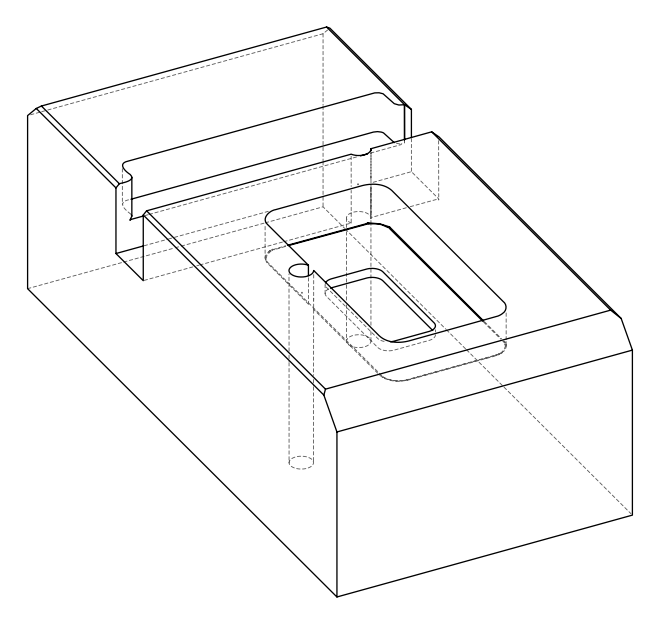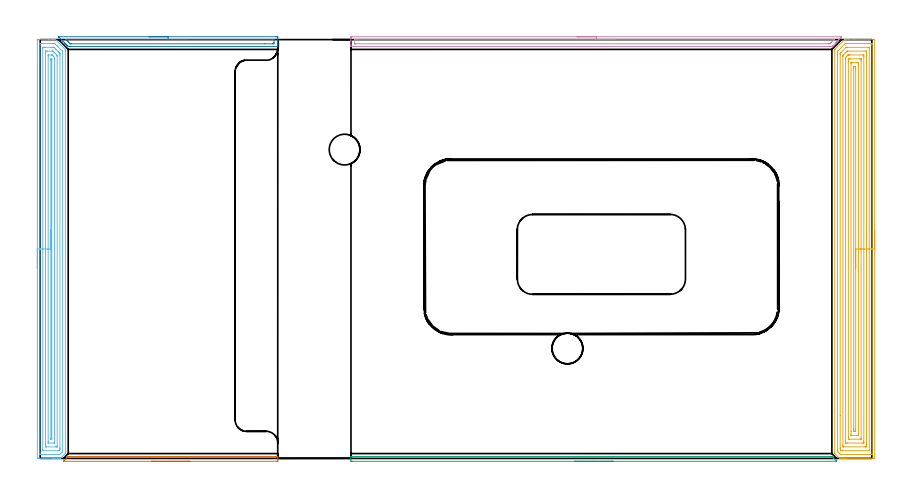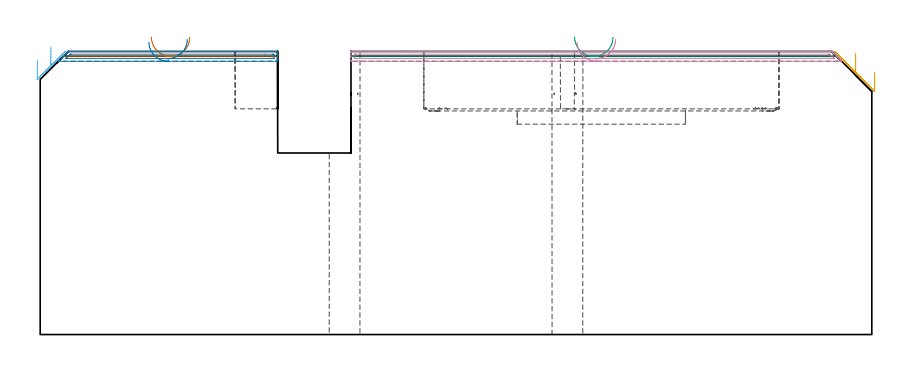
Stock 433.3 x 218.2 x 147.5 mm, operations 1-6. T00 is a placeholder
(PLAN: 18 operations, 11 tool changes, 149.4 min)
(1 AREA_MILL | FG_CHAMFER_SURFACE | UGT0205_001 | 1.04 min | 360 mm3)
(2 AREA_MILL_1 | FG_CHAMFER_SURFACE_1 | UGT0205_001 | 1.98 min | 1576 mm3)
(3 AREA_MILL_2 | FG_CHAMFER_SURFACE_2 | UGT0205_001 | 2.17 min | 798 mm3)
(4 AREA_MILL_3 | FG_CHAMFER_SURFACE_3 | UGT0205_001 | 4.24 min | 3603 mm3)
(5 AREA_MILL_4 | FG_CHAMFER_SURFACE_4 | UGT0205_001 | 14.18 min | 46944 mm3)
(6 AREA_MILL_5 | FG_CHAMFER_SURFACE_5 | UGT0205_001 | 10.61 min | 23128 mm3)
(7 MILL_OPEN_POCKET | POCKET_OPEN | NXT0201_013 | Follow Part, ap 2.5, ae 75% | 104.15 min | 885522 mm3)
(8 MILL_RECTANGULAR_POCKET | POCKET_RECTANGULAR_STRAIGHT | UGT0201_134 | Follow Part, ap 3.975, ae 75% | 2.17 min | 28916 mm3)
(9 MILL_RECTANGULAR_POCKET_1 | POCKET_RECTANGULAR_STRAIGHT_1 | NXT0201_007 | Follow Part, ap 6.25, ae 75% | 2.11 min | 13683 mm3)
(10 MILL_RECTANGULAR_SLOT | SLOT_RECTANGULAR | UGT0201_004 | Follow Part, ap 8, ae 75% | 4.68 min | 191450 mm3)
(11 SPOT_DRILL | STEP1HOLE | NXT0321_9005460120000 | 0.03 min | 0 mm3)
(12 SPOT_DRILL_1 | STEP1HOLE_1 | NXT0321_9005460120000 | 0.03 min | 0 mm3)
(13 DRILL_BLIND_HOLE_INTO_CENTER | STEP1HOLE | UGT0301_217 | 0.07 min | 0 mm3)
(14 DRILL_TO_ENLARGE_BLIND_HOLE | STEP1HOLE | NXT0301_111 | 0.11 min | 80 mm3)
(15 GUN_DRILL_THROUGH_HOLE | STEP1HOLE | UGT0307_013 | 0.82 min | 19711 mm3)
(16 DRILL_BLIND_HOLE_INTO_CENTER_1 | STEP1HOLE_1 | UGT0301_217 | 0.07 min | 0 mm3)
(17 DRILL_TO_ENLARGE_BLIND_HOLE_1 | STEP1HOLE_1 | NXT0301_111 | 0.11 min | 17 mm3)
(18 GUN_DRILL_THROUGH_HOLE_1 | STEP1HOLE_1 | UGT0307_013 | 0.82 min | 23595 mm3)
(TOOL UGT0205_001 | Chamfer Mill 20 x 3 x 45 deg. | D20 FL50 Z2)
(TOOL NXT0201_013 | ENDMILL 10mm | D10 FL30 Z4)
(TOOL UGT0201_134 | Carbide End Mill 15.9 | D15.9 FL30 Z4)
(TOOL NXT0201_007 | ENDMILL 25mm [R216.25-25050GCK54P 1620] | D25 R3 FL54 Z5)
(TOOL UGT0201_004 | End Mill 32 mm | D32 FL53 Z6)
(TOOL NXT0321_9005460120000 | NC Spot Drill, 142deg, 12mm, Carbide, Uncoated | D12 PA142 FL30 Z2)
(TOOL UGT0301_217 | Twist Drill 10.4 mm | D10.4 PA118 FL82 Z2)
(TOOL NXT0301_111 | Carbide Drill 16.1mm [860.1-1610-050A1-PM 4234] | D16.1 PA147 FL73 Z2)
(TOOL UGT0307_013 | Gun Drill 16 mm | D16 PA130 FL24 Z1)
(OP 1 AREA_MILL)
G17 G21 G94 G90
T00 M6
G54
G17 G0 G90 X77.95 Y-1.5 S1061 M3
G43 Z157.5 H0
Z155.
G94 G1 X77.912 Z154.128 F250.
X77.798 Z153.264
X77.609 Z152.412
X77.347 Z151.58
X77.013 Z150.774
X76.61 Z150.
X76.142 Z149.264
X75.61 Z148.572
X75.021 Z147.929
X74.378 Z147.34
X73.686 Z146.808
X72.95 Z146.34
X72.176 Z145.937
X71.37 Z145.603
X70.538 Z145.341
X69.686 Z145.152
X68.822 Z145.038
X67.95 Z145.
X12.244
X12.119 Y-1.493 Z145.006
X12.244 Y-1.359 Z145.141
X12.689 Y-0.91 Z145.589
X14.283 Y0.683 Z147.182
X14.472 Y0.873 Z147.369
X14.598 Y0.995 Z147.491
X15.363 Y1. Z147.5
X123.656
X123.79 Y0.998 Z147.489
X123.798 Y0.881 Z147.374
X123.8 Y0.759 Z147.258
Y0.061 Z146.56
Y-0.561 Z145.938
Y-1.126 Z145.37
Y-1.408 Z145.089
X123.797 Y-1.491 Z145.005
X123.656 Y-1.497 Z145.003
X123.466 Y-1.5 Z145.
X67.95
X67.078 Z145.038
X66.214 Z145.152
X65.362 Z145.341
X64.53 Z145.603
X63.724 Z145.937
X62.95 Z146.34
X62.214 Z146.808
X61.522 Z147.34
X60.879 Z147.929
X60.29 Z148.572
X59.758 Z149.264
X59.29 Z150.
X58.887 Z150.774
X58.553 Z151.58
X58.291 Z152.412
X58.102 Z153.264
X57.988 Z154.128
X57.95 Z155.
G0 Z157.5
M5
M2
(OP 2 AREA_MILL_1)
G17 G21 G94 G90
T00 M6
G54
G17 G0 G90 X56.65 Y219.7 S1061 M3
G43 Z157.5 H0
Z152.4
G94 G1 X56.688 Z151.528 F250.
X56.802 Z150.663
X56.991 Z149.812
X57.253 Z148.98
X57.587 Z148.174
X57.99 Z147.4
X58.458 Z146.664
X58.99 Z145.972
X59.579 Z145.329
X60.222 Z144.739
X60.914 Z144.208
X61.65 Z143.74
X62.424 Z143.337
X63.23 Z143.003
X64.062 Z142.741
X64.913 Z142.552
X65.778 Z142.438
X66.65 Z142.4
X122.849
X123.217 Y219.699 Z142.401
X123.581 Y219.695 Z142.402
X123.79 Y219.691 Z142.404
X123.8 Y219.338 Z142.757
Y219.035 Z143.06
Y218.463 Z143.631
Y217.857 Z144.241
Y217.588 Z144.509
X123.799 Y216.981 Z145.116
Y216.712 Z145.383
Y216.176 Z145.923
Y215.499 Z146.601
Y214.882 Z147.216
X123.797 Y214.819 Z147.28
X123.792 Y214.705 Z147.387
X123.782 Y214.602 Z147.489
X123.663 Y214.6 Z147.5
X15.428
X14.611 Y214.605 Z147.494
X14.599 Y214.606 Z147.492
X14.537 Y214.665 Z147.434
X14.236 Y214.962 Z147.133
X14.091 Y215.108 Z146.99
X13.947 Y215.252 Z146.846
X13.798 Y215.4 Z146.695
X13.646 Y215.553 Z146.545
X13.517 Y215.682 Z146.416
X13.36 Y215.837 Z146.258
X13.2 Y215.999 Z146.099
X13.087 Y216.112 Z145.986
X12.922 Y216.275 Z145.82
X12.755 Y216.444 Z145.654
X11.798 Y217.401 Z144.697
X9.862 Y219.338 Z142.762
X9.637 Y219.567 Z142.533
X9.519 Y219.693 Z142.406
X9.637 Y219.7 Z142.4
X66.65
Y218.286 Z143.814
X120.725
X121.436 Y218.285 Z143.815
X121.618 Y218.283 Z143.817
X121.765 Y218.279 Z143.821
X121.791 Y218.276 Z143.824
X121.795 Y218.257 Z143.843
X121.797 Y218.235 Z143.865
X121.799 Y218.105 Z143.995
X121.797 Y216.712 Z145.388
X121.794 Y216.361 Z145.739
X121.781 Y216.021 Z146.079
X121.436 Y216.017 Z146.083
X121.255 Y216.015 Z146.085
X117.113 Y216.014 Z146.086
X16.138
X15.783 Y216.017 Z146.083
X15.695 Y216.019 Z146.081
X15.654 Y216.021 Z146.079
X15.603 Y216.059 Z146.041
X15.428 Y216.226 Z145.874
X14.938 Y216.712 Z145.388
X14.537 Y217.113 Z144.987
X14.062 Y217.588 Z144.512
X13.646 Y218.005 Z144.095
X13.432 Y218.225 Z143.875
X13.386 Y218.275 Z143.825
X13.385 Y218.28 Z143.82
X13.4 Y218.281 Z143.819
X13.448 Y218.284 Z143.816
X13.646 Y218.285 Z143.815
X13.826 Y218.286 Z143.814
X66.65
X67.522 Z143.852
X68.386 Z143.966
X69.238 Z144.155
X70.07 Z144.417
X70.876 Z144.751
X71.65 Z145.154
X72.386 Z145.623
X73.078 Z146.154
X73.721 Z146.743
X74.31 Z147.386
X74.841 Z148.078
X75.31 Z148.814
X75.713 Z149.588
X76.047 Z150.394
X76.309 Z151.226
X76.498 Z152.078
X76.612 Z152.943
X76.65 Z153.814
G0 Z157.5
M5
M2
(OP 3 AREA_MILL_2)
G17 G21 G94 G90
T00 M6
G54
G17 G0 G90 X298.45 Y-1.5 S1061 M3
G43 Z157.5 H0
Z155.
G94 G1 X298.412 Z154.128 F250.
X298.298 Z153.264
X298.109 Z152.412
X297.847 Z151.58
X297.513 Z150.774
X297.11 Z150.
X296.642 Z149.264
X296.11 Z148.572
X295.521 Z147.929
X294.878 Z147.34
X294.186 Z146.808
X293.45 Z146.34
X292.676 Z145.937
X291.87 Z145.603
X291.038 Z145.341
X290.186 Z145.152
X289.322 Z145.038
X288.45 Z145.
X162.515
X162.258 Y-1.497 Z145.003
X161.903 Y-1.491 Z145.005
X161.901 Y-1.455 Z145.041
X161.9 Y-0.25 Z146.245
Y0.718 Z147.217
X161.903 Y0.861 Z147.354
X161.91 Y0.998 Z147.489
X162.069 Y1. Z147.5
X411.705
X412.502 Y0.994 Z147.492
X412.598 Y0.901 Z147.398
X412.874 Y0.626 Z147.126
X412.943 Y0.557 Z147.057
X413.194 Y0.307 Z146.805
X413.314 Y0.188 Z146.684
X413.641 Y-0.141 Z146.359
X414.902 Y-1.402 Z145.097
X414.98 Y-1.483 Z145.015
X414.983 Y-1.494 Z145.003
X414.98 Y-1.499 Z144.999
X288.45 Y-1.5 Z145.
X287.578 Z145.038
X286.713 Z145.152
X285.862 Z145.341
X285.03 Z145.603
X284.224 Z145.937
X283.45 Z146.34
X282.714 Z146.808
X282.022 Z147.34
X281.379 Z147.929
X280.79 Z148.572
X280.258 Z149.264
X279.79 Z150.
X279.387 Z150.774
X279.053 Z151.58
X278.791 Z152.412
X278.602 Z153.264
X278.488 Z154.128
X278.45 Z155.
G0 Z157.5
M5
M2
(OP 4 AREA_MILL_3)
G17 G21 G94 G90
T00 M6
G54
G17 G0 G90 X279.75 Y219.7 S1061 M3
G43 Z157.5 H0
Z152.4
G94 G1 X279.788 Z151.528 F250.
X279.902 Z150.663
X280.091 Z149.812
X280.353 Z148.98
X280.687 Z148.174
X281.09 Z147.4
X281.558 Z146.664
X282.09 Z145.972
X282.679 Z145.329
X283.322 Z144.739
X284.014 Z144.208
X284.75 Z143.74
X285.524 Z143.337
X286.33 Z143.003
X287.162 Z142.741
X288.014 Z142.552
X288.878 Z142.438
X289.75 Z142.4
X417.584 Y219.699 Z142.399
X417.586 Y219.695 Z142.403
X417.584 Y219.684 Z142.414
X417.104 Y219.204 Z142.895
X416.988 Y219.088 Z143.011
X416.802 Y218.9 Z143.196
X416.279 Y218.378 Z143.721
X415.927 Y218.025 Z144.071
X415.453 Y217.553 Z144.547
X415.203 Y217.302 Z144.796
X415.052 Y217.15 Z144.945
X414.906 Y217.005 Z145.093
X414.756 Y216.855 Z145.243
X414.615 Y216.712 Z145.383
X414.477 Y216.576 Z145.522
X414.31 Y216.409 Z145.689
X412.863 Y214.962 Z147.135
X412.524 Y214.626 Z147.474
X412.5 Y214.607 Z147.493
X411.631 Y214.6 Z147.5
X162.065
X161.91 Y214.602 Z147.488
X161.902 Y214.732 Z147.36
X161.9 Y214.868 Z147.231
Y215.19 Z146.91
Y215.837 Z146.257
Y217.036 Z145.06
Y217.588 Z144.506
Y219.062 Z143.033
X161.903 Y219.338 Z142.758
X161.91 Y219.692 Z142.404
X162.145 Y219.697 Z142.401
X162.512 Y219.7 Z142.4
X289.75
Y218.286 Z143.814
X413.232 Y218.285 Z143.815
X413.417 Y218.284 Z143.816
X413.602 Y218.281 Z143.819
X413.715 Y218.276 Z143.824
X413.663 Y218.221 Z143.879
X413.515 Y218.067 Z144.033
X413.417 Y217.967 Z144.133
X413.225 Y217.775 Z144.325
X412.342 Y216.891 Z145.209
X412.163 Y216.712 Z145.388
X411.898 Y216.451 Z145.649
X411.631 Y216.19 Z145.91
X411.444 Y216.02 Z146.08
X410.738 Y216.016 Z146.084
X410.557 Y216.015 Z146.085
X164.297
X164.116 Y216.016 Z146.084
X163.95 Y216.02 Z146.08
X163.916 Y216.021 Z146.079
X163.91 Y216.041 Z146.059
X163.906 Y216.07 Z146.03
X163.901 Y216.226 Z145.874
X163.9 Y217.977 Z144.123
X163.902 Y218.107 Z143.993
X163.906 Y218.211 Z143.889
X163.91 Y218.274 Z143.826
X163.943 Y218.279 Z143.821
X164.297 Y218.284 Z143.816
X164.479 Y218.285 Z143.815
X289.75 Y218.286 Z143.814
X290.622 Z143.852
X291.486 Z143.966
X292.338 Z144.155
X293.17 Z144.417
X293.976 Z144.751
X294.75 Z145.154
X295.486 Z145.623
X296.178 Z146.154
X296.821 Z146.743
X297.41 Z147.386
X297.942 Z148.078
X298.41 Z148.814
X298.813 Z149.588
X299.147 Z150.394
X299.409 Z151.226
X299.598 Z152.078
X299.712 Z152.943
X299.75 Z153.814
G0 Z157.5
M5
M2
(OP 5 AREA_MILL_4)
G17 G21 G94 G90
T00 M6
G54
G17 G0 G90 X434.8 Y119.1 S1061 M3
G43 Z157.5 H0
Z136.7
G94 G1 Y119.062 Z135.828 F250.
Y118.948 Z134.964
Y118.759 Z134.112
Y118.497 Z133.28
Y118.163 Z132.474
Y117.76 Z131.7
Y117.292 Z130.964
Y116.76 Z130.272
Y116.171 Z129.629
Y115.528 Z129.04
Y114.836 Z128.509
Y114.1 Z128.04
Y113.326 Z127.637
Y112.52 Z127.303
Y111.688 Z127.041
Y110.836 Z126.852
Y109.972 Z126.738
Y109.1 Z126.7
Y0.612
X434.797 Y0.31 Z126.701
X434.792 Y0.01 Z126.706
X434.488 Y0. Z127.01
X419.942 Z141.552
X419.381 Z142.116
X419.051 Z142.446
X418.489 Z143.007
X418.159 Z143.336
X417.499 Z144.001
X417.037 Z144.463
X416.754 Z144.742
X416.496 Y0.004 Z145.001
X414.102 Y2.398 Z147.397
X414.006 Y2.495 Z147.491
X414. Y3.29 Z147.5
Y212.231
X414.007 Y213.101 Z147.493
X414.026 Y213.124 Z147.474
X414.147 Y213.248 Z147.351
X418.934 Y218.035 Z142.564
X419.051 Y218.148 Z142.449
X419.097 Y218.19 Z142.402
X419.711 Y218.2 Z141.788
X421.164 Z140.332
X424.331 Z137.165
X434.207 Z127.29
X434.489 Y218.198 Z127.008
X434.792 Y218.19 Z126.706
X434.799 Y217.888 Z126.699
X434.8 Y109.1 Z126.7
X433.386 Z128.114
X433.385 Y2.257 Z128.115
X433.382 Y2.117 Z128.118
X433.379 Y2.025 Z128.121
X433.373 Y2.009 Z128.127
X433.364 Y2.007 Z128.136
X433.316 Y2.004 Z128.184
X432.821 Y2. Z128.679
X417.268 Y2.001 Z144.232
X417.135 Y2.002 Z144.365
X417.03 Y2.006 Z144.47
X416.961 Y2.01 Z144.539
X416.914 Y2.048 Z144.586
X416.554 Y2.398 Z144.946
X416.376 Y2.575 Z145.124
X415.664 Y3.291 Z145.836
X415.484 Y3.477 Z146.016
X415.421 Y4.183 Z146.079
X415.418 Y4.25 Z146.082
X415.414 Y5.076 Z146.086
Y5.147
Y210.515
X415.418 Y211.338 Z146.082
X415.421 Y211.402 Z146.079
X415.484 Y212.123 Z146.016
X415.535 Y212.18 Z145.965
X415.582 Y212.231 Z145.918
X419.153 Y215.802 Z142.347
X419.554 Y216.192 Z141.946
X419.942 Y216.196 Z141.558
X420.437 Y216.199 Z141.063
X432.424 Y216.2 Z129.076
X432.92 Y216.198 Z128.58
X433.316 Y216.192 Z128.184
X433.366 Y216.19 Z128.134
X433.379 Y216.013 Z128.121
X433.384 Y215.873 Z128.116
X433.385 Y215.802 Z128.115
X433.386 Y109.1 Z128.114
X431.971 Z129.529
Y4.183
X431.97 Y4.074 Z129.53
X431.967 Y4.02 Z129.533
X431.966 Y4.014 Z129.534
X431.95 Y4.009 Z129.55
X431.899 Y4.005 Z129.601
X431.715 Y4. Z129.785
X418.159 Y4.001 Z143.341
X417.446 Y4.004 Z144.054
X417.407 Y4.01 Z144.093
X417.322 Y4.085 Z144.178
X417.268 Y4.135 Z144.232
X417.22 Y4.183 Z144.28
X416.836 Y4.616 Z144.664
X416.832 Y5.076 Z144.668
X416.829 Y5.515 Z144.671
Y22.314 Z144.672
Y210.445 Z144.671
X416.83 Y210.883 Z144.67
X416.834 Y210.997 Z144.666
X416.835 Y211.022 Z144.665
X416.848 Y211.039 Z144.652
X416.885 Y211.08 Z144.615
X417.137 Y211.338 Z144.363
X417.202 Y211.403 Z144.298
X419.88 Y214.079 Z141.62
X419.942 Y214.138 Z141.558
X419.99 Y214.179 Z141.51
X420.032 Y214.19 Z141.468
X420.119 Y214.194 Z141.381
X420.296 Y214.198 Z141.204
X420.651 Y214.2 Z140.849
X431.532 Z129.968
X431.716 Y214.198 Z129.784
X431.838 Y214.195 Z129.662
X431.934 Y214.19 Z129.566
X431.965 Y214.18 Z129.535
X431.966 Y214.162 Z129.534
X431.969 Y214.017 Z129.531
X431.971 Y213.577 Z129.529
Y109.1
X430.557 Z130.943
Y6.862
X430.552 Y6.058 Z130.948
X430.55 Y6.01 Z130.95
X430.502 Y6.006 Z130.998
X430.395 Y6.003 Z131.105
X430.18 Y6.001 Z131.32
X429.749 Y6. Z131.751
X418.607 Y6.001 Z142.893
X418.4 Y6.003 Z143.1
X418.297 Y6.006 Z143.203
X418.252 Y6.01 Z143.248
X418.25 Y6.045 Z143.25
X418.243 Y6.778 Z143.257
Y6.862
Y209.468
X418.244 Y209.552 Z143.256
X418.25 Y209.955 Z143.25
X418.257 Y209.997 Z143.243
X418.284 Y210.029 Z143.216
X418.338 Y210.087 Z143.162
X418.426 Y210.177 Z143.074
X418.694 Y210.445 Z142.806
X419.765 Y211.516 Z141.735
X419.942 Y211.693 Z141.558
X420.213 Y211.96 Z141.287
X420.422 Y212.161 Z141.078
X420.459 Y212.19 Z141.041
X420.511 Y212.194 Z140.989
X420.619 Y212.198 Z140.881
X420.834 Y212.2 Z140.666
X430.193 Y212.199 Z131.307
X430.4 Y212.197 Z131.1
X430.503 Y212.194 Z130.997
X430.548 Y212.19 Z130.952
X430.55 Y212.155 Z130.95
X430.557 Y211.422 Z130.943
Y211.338
Y109.1
X429.143 Z132.357
X429.142 Y8.648 Z132.358
X429.141 Y8.364 Z132.359
X429.136 Y8.077 Z132.364
X429.134 Y8.009 Z132.366
X429.1 Y8.007 Z132.4
X429.019 Y8.003 Z132.481
X428.858 Y8.001 Z132.642
X428.613 Y8. Z132.887
X420.589 Z140.911
X419.942 Y8.004 Z141.558
X419.69 Y8.008 Z141.81
X419.663 Y8.02 Z141.837
X419.662 Y8.036 Z141.838
X419.658 Y8.648 Z141.842
X419.657 Y8.934 Z141.843
X419.658 Y208.051 Z141.842
X419.661 Y208.659 Z141.839
X419.663 Y208.939 Z141.837
X419.942 Y209.236 Z141.558
X420.097 Y209.397 Z141.403
X420.251 Y209.552 Z141.249
X420.543 Y209.843 Z140.957
X420.834 Y210.128 Z140.666
X420.898 Y210.188 Z140.602
X420.956 Y210.192 Z140.544
X421.081 Y210.198 Z140.419
X421.725 Y210.2 Z139.775
X421.97 Z139.53
X428.211 Z133.289
X428.858 Y210.196 Z132.642
X429.11 Y210.192 Z132.39
X429.137 Y210.18 Z132.363
X429.138 Y210.164 Z132.362
X429.142 Y209.552 Z132.358
X429.143 Y209.266 Z132.357
Y109.1
X427.729 Z133.771
X427.728 Y10.434 Z133.772
X427.726 Y10.106 Z133.774
X427.724 Y10.026 Z133.776
X427.723 Y10.013 Z133.777
X427.704 Y10.009 Z133.796
X427.652 Y10.004 Z133.848
X427.507 Y10.001 Z133.993
X421.725 Y10. Z139.775
X421.265 Y10.002 Z140.235
X421.111 Y10.008 Z140.389
X421.078 Y10.01 Z140.422
X421.076 Y10.066 Z140.424
X421.073 Y10.194 Z140.427
X421.072 Y10.434 Z140.428
X421.071 Y11.089 Z140.429
X421.072 Y206.873 Z140.428
X421.074 Y207.525 Z140.426
X421.078 Y207.766 Z140.422
X421.083 Y207.923 Z140.417
X421.188 Y208.031 Z140.312
X421.325 Y208.167 Z140.175
X421.349 Y208.189 Z140.151
X421.401 Y208.193 Z140.099
X421.509 Y208.197 Z139.991
X421.725 Y208.199 Z139.775
X422.184 Y208.2 Z139.316
X427.075 Z134.425
X427.535 Y208.198 Z133.965
X427.689 Y208.192 Z133.811
X427.722 Y208.19 Z133.778
X427.724 Y208.134 Z133.776
X427.727 Y208.006 Z133.773
X427.728 Y207.766 Z133.772
X427.729 Y207.111 Z133.771
Y109.1
X426.315 Z135.185
X426.314 Y12.22 Z135.186
Y12.089
X426.311 Y12.045 Z135.189
X426.308 Y12.017 Z135.192
X426.291 Y12.01 Z135.209
X426.183 Y12.006 Z135.317
X425.511 Y12. Z135.989
X422.836 Z138.664
X422.617 Y12.002 Z138.883
X422.544 Y12.005 Z138.956
X422.492 Y12.01 Z139.008
X422.489 Y12.088 Z139.011
X422.487 Y12.22 Z139.013
X422.485 Y14.005 Z139.015
X422.486 Y205.98 Z139.014
Y206.111
X422.489 Y206.155 Z139.011
X422.492 Y206.183 Z139.008
X422.509 Y206.19 Z138.991
X422.617 Y206.194 Z138.883
X423.289 Y206.2 Z138.211
X425.964 Z135.536
X426.183 Y206.198 Z135.317
X426.256 Y206.195 Z135.244
X426.308 Y206.19 Z135.192
X426.311 Y206.112 Z135.189
X426.313 Y205.98 Z135.187
X426.314 Y205.849 Z135.186
X426.315 Y205.087 Z135.185
Y109.1
X424.9 Z136.6
Y14.898
X424.898 Y14.4 Z136.602
X424.893 Y14.005 Z136.607
X424.4 Y14. Z137.1
X423.907 Y14.005 Z137.593
X423.901 Y14.505 Z137.599
X423.9 Y14.898 Z137.6
Y15.4
Y203.302
X423.902 Y203.8 Z137.598
X423.907 Y204.195 Z137.593
X424.395 Y204.2 Z137.105
X424.893 Y204.195 Z136.607
X424.899 Y203.695 Z136.601
X424.9 Y203.302 Z136.6
Y202.801
Y109.1
Y108.228 Z136.638
Y107.364 Z136.751
Y106.512 Z136.94
Y105.68 Z137.203
Y104.874 Z137.536
Y104.1 Z137.939
Y103.364 Z138.408
Y102.672 Z138.939
Y102.029 Z139.528
Y101.44 Z140.172
Y100.908 Z140.864
Y100.44 Z141.6
Y100.037 Z142.373
Y99.703 Z143.179
Y99.441 Z144.011
Y99.252 Z144.863
Y99.138 Z145.728
Y99.1 Z146.6
G0 Z157.5
M5
M2
(OP 6 AREA_MILL_5)
G17 G21 G94 G90
T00 M6
G54
G17 G0 G90 X-1.5 Y99.1 S1061 M3
G43 Z157.5 H0
Z142.9
G94 G1 Y99.138 Z142.028 F250.
Y99.252 Z141.164
Y99.441 Z140.312
Y99.703 Z139.48
Y100.037 Z138.674
Y100.44 Z137.9
Y100.909 Z137.164
Y101.44 Z136.472
Y102.029 Z135.829
Y102.672 Z135.24
Y103.364 Z134.709
Y104.1 Z134.24
Y104.874 Z133.837
Y105.68 Z133.503
Y106.512 Z133.241
Y107.364 Z133.052
Y108.228 Z132.938
Y109.1 Z132.9
X-1.499 Y217.588 Z132.901
X-1.494 Y218.189 Z132.903
X-1.492 Y218.193 Z132.905
X-0.894 Y218.2 Z133.504
X4.461 Z138.856
X5.916 Z140.312
X6.246 Z140.642
X6.907 Z141.307
X7.371 Z141.771
X8.003 Y218.19 Z142.401
X8.031 Y218.164 Z142.43
X8.165 Y218.035 Z142.564
X13.076 Y213.124 Z147.476
X13.093 Y213.096 Z147.493
X13.1 Y212.231 Z147.5
Y3.291
X13.094 Y2.495 Z147.491
X13.072 Y2.471 Z147.469
X10.709 Y0.109 Z145.107
X10.609 Y0.01 Z145.004
X10.378 Y0. Z144.778
X9.585 Z143.984
X8.924 Z143.319
X7.701 Z142.098
X7.139 Z141.533
X6.527 Z140.923
X-1.175 Y0.001 Z133.222
X-1.492 Y0.01 Z132.906
X-1.499 Y0.325 Z132.899
Y0.343
X-1.5 Y109.1 Z132.9
X-0.086 Z134.314
Y215.887
X-0.085 Y215.971 Z134.315
X-0.081 Y216.14 Z134.319
X-0.079 Y216.184 Z134.321
X-0.073 Y216.191 Z134.327
X-0.051 Y216.194 Z134.349
X-0.001 Y216.197 Z134.399
X0.494 Y216.2 Z134.894
X0.891 Z135.291
X6.742 Y216.199 Z141.142
X7.139 Y216.195 Z141.539
X7.534 Y216.19 Z141.934
X7.946 Y215.802 Z142.346
X8.031 Y215.718 Z142.431
X8.841 Y214.91 Z143.241
X10.627 Y213.124 Z145.027
X11.519 Y212.231 Z145.919
X11.601 Y212.147 Z146.001
X11.649 Y212.094 Z146.049
X11.671 Y212.068 Z146.071
X11.679 Y211.929 Z146.079
X11.684 Y211.591 Z146.084
X11.685 Y211.422 Z146.085
Y4.014
X11.682 Y3.845 Z146.082
X11.676 Y3.537 Z146.076
X11.601 Y3.456 Z146.001
X11.52 Y3.371 Z145.92
X11.441 Y3.291 Z145.841
X10.548 Y2.398 Z144.948
X10.177 Y2.036 Z144.577
X10.155 Y2.017 Z144.555
X10.114 Y2.01 Z144.514
X10.015 Y2.005 Z144.415
X9.816 Y2.002 Z144.216
X9.321 Y2. Z143.721
X-0.001 Y2.001 Z134.399
X-0.058 Y2.002 Z134.342
X-0.074 Y2.005 Z134.326
X-0.077 Y2.008 Z134.323
X-0.08 Y2.032 Z134.32
X-0.084 Y2.144 Z134.316
X-0.086 Y2.482 Z134.314
Y109.1
X1.329 Z135.729
Y213.579
X1.331 Y214.017 Z135.731
X1.333 Y214.13 Z135.733
X1.335 Y214.178 Z135.735
X1.418 Y214.19 Z135.818
X1.603 Y214.198 Z136.003
X1.784 Y214.199 Z136.184
X2.493 Y214.2 Z136.893
X5.354 Z139.754
X6.246 Z140.646
X6.957 Y214.198 Z141.357
X7.047 Y214.194 Z141.447
X7.091 Y214.19 Z141.491
X7.139 Y214.151 Z141.539
X7.281 Y214.017 Z141.681
X8.031 Y213.27 Z142.431
X8.177 Y213.124 Z142.577
X9.816 Y211.485 Z144.216
X9.963 Y211.338 Z144.363
X10.109 Y211.188 Z144.509
X10.205 Y211.086 Z144.605
X10.265 Y211.019 Z144.665
X10.266 Y210.995 Z144.666
X10.269 Y210.885 Z144.669
X10.271 Y210.445 Z144.671
Y209.99
Y5.514
X10.269 Y5.076 Z144.669
X10.265 Y4.628 Z144.665
X10.262 Y4.573 Z144.662
X10.235 Y4.542 Z144.635
X10.158 Y4.461 Z144.558
X9.884 Y4.183 Z144.284
X9.85 Y4.15 Z144.25
X9.816 Y4.118 Z144.216
X9.721 Y4.033 Z144.121
X9.682 Y4.01 Z144.082
X9.639 Y4.007 Z144.039
X9.462 Y4.003 Z143.862
X9.107 Y4. Z143.507
X8.924 Z143.324
X1.6 Y4.001 Z136.
X1.478 Y4.004 Z135.878
X1.381 Y4.01 Z135.781
X1.335 Y4.015 Z135.735
X1.334 Y4.033 Z135.734
X1.331 Y4.183 Z135.731
X1.329 Y4.639 Z135.729
Y109.1
X2.743 Z137.143
Y211.338
X2.748 Y212.159 Z137.148
X2.749 Y212.184 Z137.149
X2.762 Y212.19 Z137.162
X2.815 Y212.194 Z137.215
X2.922 Y212.198 Z137.322
X3.138 Y212.2 Z137.538
X3.569 Z137.969
X6.277 Z140.677
X6.492 Y212.195 Z140.892
X6.6 Y212.19 Z141.
X6.655 Y212.185 Z141.055
X6.761 Y212.081 Z141.161
X7.139 Y211.71 Z141.539
X7.513 Y211.338 Z141.913
X8.031 Y210.82 Z142.431
X8.404 Y210.445 Z142.804
X8.778 Y210.061 Z143.178
X8.851 Y209.975 Z143.251
X8.853 Y209.928 Z143.253
X8.855 Y209.825 Z143.255
X8.857 Y209.619 Z143.257
Y209.552
Y6.862
X8.852 Y6.041 Z143.252
X8.851 Y6.016 Z143.251
X8.838 Y6.01 Z143.238
X8.785 Y6.006 Z143.185
X8.678 Y6.002 Z143.078
X8.462 Y6. Z142.862
X8.031 Z142.431
X3.124 Z137.524
X2.917 Y6.002 Z137.317
X2.813 Y6.005 Z137.213
X2.763 Y6.01 Z137.163
X2.749 Y6.015 Z137.149
X2.743 Y6.862 Z137.143
Y109.1
X4.157 Z138.557
Y209.552
X4.159 Y209.855 Z138.559
X4.163 Y210.16 Z138.563
X4.165 Y210.191 Z138.565
X4.179 Y210.193 Z138.579
X4.218 Y210.197 Z138.618
X4.299 Y210.199 Z138.699
X4.461 Y210.2 Z138.861
X5.922 Y210.199 Z140.322
X6.084 Y210.196 Z140.484
X6.165 Y210.191 Z140.565
X6.204 Y210.186 Z140.604
X6.246 Y210.147 Z140.646
X6.848 Y209.552 Z141.248
X7.139 Y209.258 Z141.539
X7.434 Y208.956 Z141.834
X7.438 Y208.659 Z141.838
X7.441 Y208.356 Z141.841
X7.443 Y207.766 Z141.843
Y207.462
Y8.648
X7.441 Y8.345 Z141.841
X7.437 Y8.04 Z141.837
X7.435 Y8.009 Z141.835
X7.421 Y8.007 Z141.821
X7.382 Y8.003 Z141.782
X7.301 Y8.001 Z141.701
X7.139 Y8. Z141.539
X4.461 Y8.001 Z138.861
X4.213 Y8.004 Z138.613
X4.171 Y8.01 Z138.571
X4.164 Y8.021 Z138.564
X4.161 Y8.055 Z138.561
X4.158 Y8.648 Z138.558
X4.157 Y8.952 Z138.557
Y109.1
X5.571 Z139.971
X5.572 Y207.331 Z139.972
X5.573 Y207.547 Z139.973
X5.577 Y207.766 Z139.977
X5.59 Y208.19 Z139.99
X5.656 Y208.194 Z140.056
X5.713 Z140.113
X5.749 Y208.19 Z140.149
X5.797 Y208.145 Z140.197
X5.988 Y207.952 Z140.388
X6.022 Y207.899 Z140.422
X6.025 Y207.842 Z140.425
X6.027 Y207.766 Z140.427
X6.029 Y207.549 Z140.429
Y207.091
X6.028 Y10.434 Z140.428
X6.027 Y10.309 Z140.427
X6.022 Y10.043 Z140.422
X5.779 Y10.009 Z140.179
X5.618 Y10.008 Z140.018
X5.583 Y10.01 Z139.983
X5.578 Y10.069 Z139.978
X5.573 Y10.214 Z139.973
X5.572 Y10.434 Z139.972
X5.571 Y109.1 Z139.971
Y109.972 Z140.009
Y110.837 Z140.123
Y111.688 Z140.312
Y112.52 Z140.574
Y113.326 Z140.908
Y114.1 Z141.311
Y114.836 Z141.78
Y115.528 Z142.311
Y116.171 Z142.9
Y116.76 Z143.543
Y117.292 Z144.235
Y117.76 Z144.971
Y118.163 Z145.745
Y118.497 Z146.551
Y118.759 Z147.383
Y118.948 Z148.235
Y119.062 Z149.1
Y119.1 Z149.971
G0 Z157.5
M5
M2
